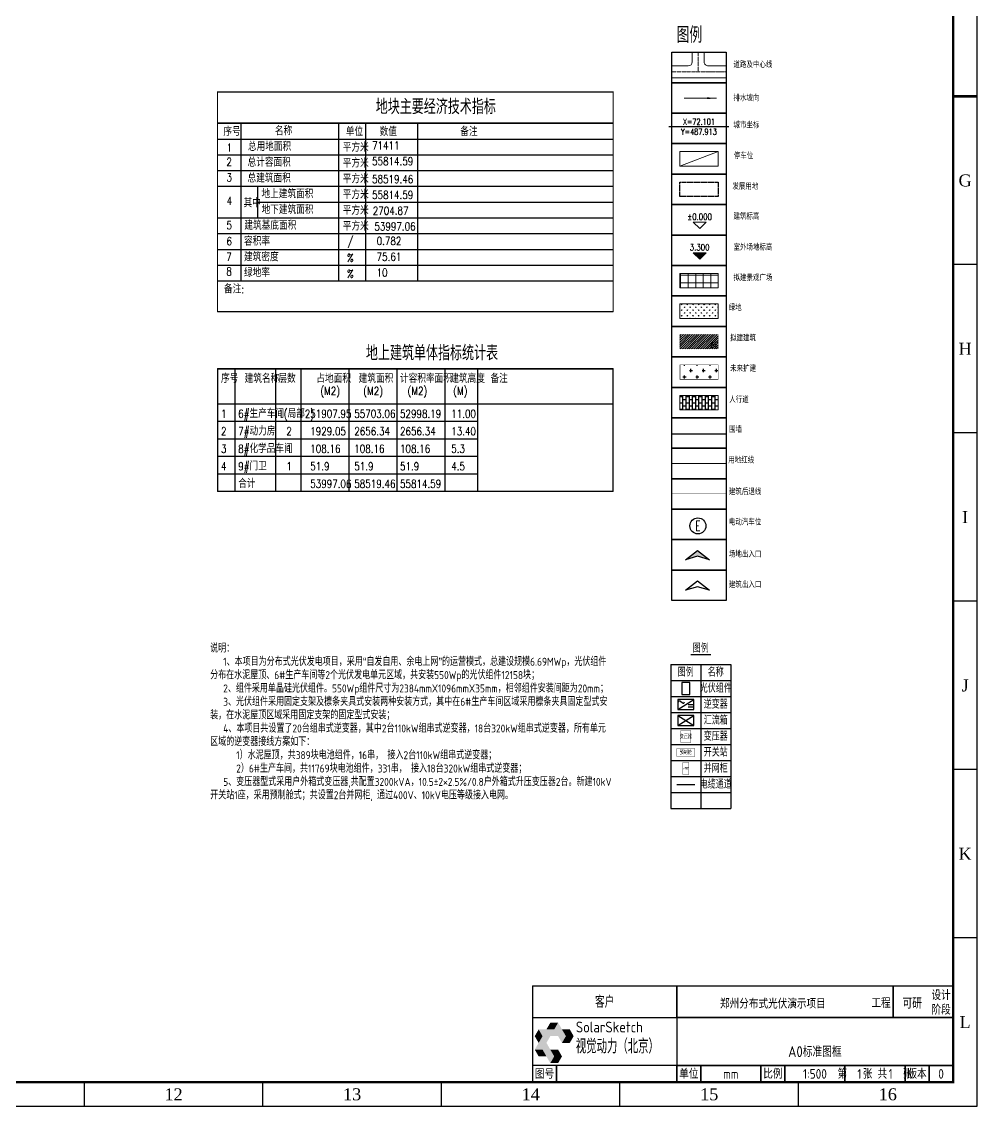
# Model space of a CAD drawing. Header units: metres. Extents: x -330863 to 383137, y -246038 to 314990.
# Drawn here: x 144258 to 383137, y -236952 to 33989 of the extents above; entities that cross this region are included whole.
import ezdxf
from ezdxf.enums import TextEntityAlignment as Align

# ---------------------------------------------------------------- set-up
doc = ezdxf.new("R2010")
doc.units = ezdxf.units.M
for name, pattern in [('DASH', [0.35, 0.25, -0.1]), ('DOTE', [2.4200000000000004, 2, -0.2, 0.02, -0.2]), ('HIDDEN', [0.375, 0.25, -0.125])]:
    doc.linetypes.add(name, pattern=pattern)
for name, color, linetype in [('-文字', 7, 'Continuous'), ('-标识', 7, 'Continuous'), ('A-AXIS', 7, 'Continuous'), ('A-DIM_COOR', 7, 'Continuous'), ('A-landscape', 41, 'Continuous'), ('A-PUB-TEXT', 7, 'Continuous'), ('FENCE', 6, 'Continuous'), ('future', 1, 'Continuous'), ('PUB_TEXT', 7, 'Continuous'), ('TEXT-CHINESE', 7, 'Continuous'), ('TK', 23, 'Continuous'), ('WALKWAY', 8, 'Continuous')]:
    doc.layers.add(name, color=color, linetype=linetype)
for name, color, linetype, lineweight in [('211-road', 173, 'Continuous', 0), ('DOTE', 7, 'DOTE', 0), ('PARK-LINE', 8, 'Continuous', 0), ('PUB_DIM', 7, 'Continuous', 0), ('ROAD', 5, 'Continuous', 0), ('ROAD-202', 167, 'Continuous', 0), ('SiteLine', 1, 'Continuous', 0), ('X消防车道', 6, 'HIDDEN', 18)]:
    doc.layers.add(name, color=color, linetype=linetype, lineweight=lineweight)
doc.styles.add('_DIMFONT', font='simplex.shx', dxfattribs={"bigfont": '@@hztxt.shx'})
doc.styles.add('_HZTXT', font='simplex.shx', dxfattribs={"width": 0.8, "bigfont": 'hztxt.shx'})
doc.styles.add('Albedo', font='gbenor', dxfattribs={"bigfont": 'gbcbig'})
doc.styles.add('Times', font='times.ttf')
doc.linetypes.add('GRENZE2', pattern='A,0.25,-0.1,[132,ltypeshp.shx,S=0.1,R=0,X=-0.1,Y=0],-0.1,1', length=1.45)

# ---------------------------------------------------------------- blocks, each defined once
blk = doc.blocks.new('*U362', base_point=(2, 3))
at = {"color": 0}
blk.add_lwpolyline([(0, 0), (4, 0), (4, 6), (0, 6)], close=True, dxfattribs=at)
blk = doc.blocks.new('*U363', base_point=(4, 2.5))
at = {"color": 0}
for p, q in [((0, 0), (8, 5)), ((5.21103448275862, 2.521875), (7.514022988505747, 2.521875)), ((5.21103448275862, 1.3359375), (7.514022988505747, 1.3359375))]:
    blk.add_line(p, q, dxfattribs=at)
blk.add_lwpolyline([(0, 0), (8, 0), (8, 5), (0, 5)], close=True, dxfattribs=at)
blk.add_lwpolyline([(0.4312643678160921, 3.735416666666666, -0.6815), (1.450574712643678, 4.189583333333333), (2.346666666666666, 3.277083333333333, 0.6815), (3.362758620689655, 3.735416666666666)], format="xyb", dxfattribs=at)
blk = doc.blocks.new('*U364', base_point=(4, 2.5))
at = {"color": 0}
for p, q in [((0, 0), (8, 5)), ((0, 5), (8, 0))]:
    blk.add_line(p, q, dxfattribs=at)
blk.add_lwpolyline([(0, 0), (8, 0), (8, 5), (0, 5)], close=True, dxfattribs=at)
blk = doc.blocks.new('*U361', base_point=(0, 10))
for p, q in [((0, 0), (30, 0)), ((0, 0), (0, -72)), ((10, 5), (20, 5)), ((15, 0), (15, -72)), ((30, 0), (30, -72)), ((0, -8), (30, -8)), ((0, -16), (30, -16)), ((0, -24), (30, -24)), ((0, -32), (30, -32)), ((0, -40), (30, -40)), ((0, -48), (30, -48)), ((0, -56), (30, -56)), ((0, -64), (30, -64)), ((0, -72), (30, -72))]:
    blk.add_line(p, q)
at = {"color": 6}
blk.add_line((3, -60), (12, -60), dxfattribs=at)
at = {"const_width": 0.2}
for points in [[(5, -33), (5, -39), (10, -39), (10, -33)], [(3, -42), (3, -46), (12, -46), (12, -42)], [(6, -49), (6, -55), (9, -55), (9, -49)]]:
    blk.add_lwpolyline(points, close=True, dxfattribs=at)
at = {"color": 5}
blk.add_blockref('*U362', (7.5, -12), dxfattribs=at)
blk.add_blockref('*U363', (7.5, -20))
at = {"color": 1}
blk.add_blockref('*U364', (7.5, -28), dxfattribs=at)
at = {"color": 6, "style": 'Albedo'}
for s, p in [('图例', (15, 8)), ('图例', (7.5, -4)), ('名称', (22.5, -4)), ('光伏组件', (22.5, -12)), ('逆变器', (22.5, -20)), ('汇流箱', (22.5, -28)), ('变压器', (22.5, -36)), ('开关站', (22.5, -44)), ('并网柜', (22.5, -52)), ('电缆通道', (22.5, -60))]:
    blk.add_text(s, height=4, dxfattribs=at).set_placement(p, align=Align.MIDDLE_CENTER)
at = {"style": 'Albedo'}
for s, height, p in [('变压器', 2, (7.5, -36)), ('预制舱', 2, (7.5, -44)), ('并网柜', 1, (7.5, -52))]:
    blk.add_text(s, height=height, dxfattribs=at).set_placement(p, align=Align.MIDDLE_CENTER)
blk = doc.blocks.new('*U365')
at = {"color": 6, "insert": (0, 0), "char_height": 4, "width": 200, "attachment_point": 1, "style": 'Albedo'}
blk.add_mtext('说明：\\P   1、本项目为分布式光伏发电项目，采用“自发自用、余电上网”的运营模式，总建设规模6.69MWp，光伏组件分布在水泥屋顶、6#生产车间等2个光伏发电单元区域，共安装550Wp的光伏组件12158块；\\P   2、组件采用单晶硅光伏组件。550Wp组件尺寸为2384mmX1096mmX35mm，相邻组件安装间距为20mm；\\P   3、光伏组件采用固定支架及檩条夹具式安装两种安装方式，其中在6#生产车间区域采用檩条夹具固定型式安装，在水泥屋顶区域采用固定支架的固定型式安装；\\P   4、本项目共设置了20台组串式逆变器，其中2台110kW组串式逆变器，18台320kW组串式逆变器，所有单元区域的逆变器接线方案如下：\\P      1）水泥屋顶，共389块电池组件，16串， 接入2台110kW组串式逆变器；\\P      2）6#生产车间，共11769块电池组件，331串， 接入18台320kW组串式逆变器；\\P   5、变压器型式采用户外箱式变压器,共配置3200kVA，10.5±2×2.5%/0.8户外箱式升压变压器2台。新建10kV开关站1座，采用预制舱式；共设置2台并网柜, 通过400V、10kV电压等级接入电网。', dxfattribs=at)
blk = doc.blocks.new('_ARROW')
blk.add_solid([(0, 0), (-1, 0.1), (-1, -0.1)])
blk = doc.blocks.new('_DIMZB1')
blk.add_line((0, 0), (3000, 0))
at = {"layer": 'A-PUB-TEXT', "style": '_DIMFONT', "width": 0.8}
for tag, p in [('X=', (1500, 250)), ('Y=', (1500, -250))]:
    blk.add_attdef(tag, text='', height=300, dxfattribs=at).set_placement(p, align=Align.MIDDLE)
blk = doc.blocks.new('A$C77561B65')
at = {"layer": '-标识'}
blk.add_hatch(color=256, dxfattribs=at).paths.add_polyline_path([(9.686336854e-07, 1.687250983610283), (0.8669994441443121, -3.80096026e-08), (2.717647174431474, 0.4166607527877205), (1.174389892548788, 0.6574723629164511)])
at = {"layer": '-标识', "elevation": 4.03767049848e-05}
blk.add_lwpolyline([(2.717647174431474, 0.4166607527877205), (0.8669994441443121, -3.80096026e-08), (9.686336853e-07, 1.687250983610283), (1.174389892548788, 0.6574723629164511), (2.717647174431474, 0.4166607527877205)], dxfattribs=at)
blk = doc.blocks.new('A$C2E812300')
at = {"linetype": 'Continuous'}
h = blk.add_hatch(dxfattribs=at)
h.set_pattern_fill('ANSI31', color=1, scale=0.2499999999999999, angle=348.7827790851282, style=0)
h.set_pattern_definition([(45.00000166882148, (-466.8922874748241, -52.73745711240917), (-0.280633011957248, 0.2806329956095736), [])])
h.paths.add_polyline_path([(2.776543455023784, 51.26616346323864), (12.31403028726345, 51.26616374170406), (12.31403039291035, 47.65674289548768), (2.776543560205027, 47.65674261655655)])
at = {"layer": 'A-landscape'}
h = blk.add_hatch(dxfattribs=at)
h.set_pattern_fill('CROSS', color=256, scale=0.9999999999999998, angle=-9.210781274379906)
h.set_pattern_definition([(3.086315e-10, (-160869.4838059673, -132760.2279731519), (1.587499999991448, 1.587500000008549), [0.7937499999999994, -2.381249999999996]), (90, (-160869.0869309676, -132760.624848153), (-1.587500000008549, 1.587499999991448), [0.7937499999999985, -2.38124999999999])])
h.paths.add_polyline_path([(2.77654367708601, 43.65674261702221), (12.31403050938388, 43.65674289502202), (12.3140306143905, 40.04732204833999), (2.776543783082161, 40.04732177080586)])
at = {"layer": 'PUB_DIM'}
blk.add_hatch(color=256, dxfattribs=at).paths.add_polyline_path([(6.106938746292144, 71.68633057922125), (9.30693874589633, 71.68628858914599), (7.706917751173023, 70.08630958385766)])
h = blk.add_hatch(dxfattribs=at)
h.set_pattern_fill('NET', color=256, scale=0.9999999999999998, angle=45.00000167142546, style=0)
h.set_pattern_definition([(45.00000167142546, (-140442.8953980931, -87206.1963688303), (-0.0883883502267725, 0.0883883450698644), []), (135.0000016714252, (-140442.8953980931, -87206.1963688303), (-0.0883883450698644, -0.0883883502267725), [])])
h.paths.add_polyline_path([(6.107107806717976, 71.68633057735859), (9.307107806205748, 71.68628858681768), (7.707086810958571, 70.08630958152933)])
at = {"layer": 'ROAD-202', "ltscale": 5}
h = blk.add_hatch(dxfattribs=at)
h.set_pattern_fill('ANSI37', color=256, scale=1.199999999999999, angle=35.78921872562009, style=0)
h.set_pattern_definition([(90, (-160869.4838057456, -132767.8373939902), (-1.904999999999999, -1.02615e-11), []), (180.0000000003086, (-160869.4838057456, -132767.8373939902), (1.02615e-11, -1.904999999999999), [])])
h.paths.add_polyline_path([(2.776881132042035, 66.48500515706837), (2.776881237165068, 62.87558431038632), (12.3143680691137, 62.87558458838612), (12.31436796399066, 66.48500543553382)])
at = {"layer": 'ROAD-202', "ltscale": 0.5}
h = blk.add_hatch(dxfattribs=at)
h.set_pattern_fill('GRASS', color=65, scale=0.3499999999999999, angle=-11.21722091226741, style=0)
h.set_pattern_definition([(90.00000167142557, (-466.8922864130581, -89.1280362471007), (-0.6984568528753013, 0.6984568121246977), [0.1852064619999999, -1.211707104999999]), (45.00000167142585, (-466.8922864130581, -89.1280362471007), (-0.6984573289323727, 0.6984572881817412), [0.1852064619999997, -0.8025613049999988]), (135.0000016714256, (-466.8922864130581, -89.1280362471007), (-0.6984572881817412, -0.6984573289323727), [0.1852064619999997, -0.8025613049999991])])
h.paths.add_polyline_path([(2.77671229338739, 58.87558431038632), (12.31419912574347, 58.8755845883861), (12.3141992308083, 55.26616374170409), (2.776712398568633, 55.26616346323862)])
at = {"layer": 'WALKWAY'}
h = blk.add_hatch(dxfattribs=at)
h.set_pattern_fill('AR-B816', color=256, scale=0.1, angle=90.00000167142557, style=0)
h.set_pattern_definition([(90.00000167142545, (-473.0135982965585, 50.71522913547233), (-0.7999999999999994, -2.33375033e-08), []), (180.0000016714253, (-473.0135982965585, 50.71522913547233), (-0.7999999766624957, -0.8000000233375025), [0.799999999999998, -0.799999999999998])])
h.paths.add_polyline_path([(2.776712959690485, 36.04732176149264), (2.776713065279181, 32.43790091527626), (12.31419989676215, 32.43790119281039), (12.31419979169732, 36.04732203949243)])
at = {"layer": '-标识', "elevation": -5.6764931e-09}
blk.add_lwpolyline([(4.138054440929367, -12.6179990020163), (7.143224910757297, -10.30219171467702), (10.13803967636249, -12.63137483021205), (7.139988616999472, -11.75375118965619), (4.138054440929367, -12.6179990020163)], dxfattribs=at)
at = {"const_width": 0.1}
blk.add_lwpolyline([(2.776543455023784, 51.26616346323864), (12.31403028726345, 51.26616374170406), (12.31403039285214, 47.65674289595335), (2.776543560146818, 47.65674261655655)], close=True, dxfattribs=at)
at = {"linetype": 'DASH', "const_width": 0.1}
blk.add_lwpolyline([(2.77654367708601, 43.65674261702221), (12.31403050926747, 43.6567428954877), (12.3140306143905, 40.04732204833999), (2.776543782965745, 40.04732177127152)], close=True, dxfattribs=at)
at = {"layer": '211-road'}
for p, q in [((5.831707599223591, 121.7509511704556), (5.831707670004107, 119.3335003317334)), ((8.831707599281799, 121.750951258), (8.831707670004109, 119.3335004192777)), ((4.831707701378036, 118.333500301931), (0.7768796212039888, 118.3335001841187)), ((14.31436645099893, 118.3335005785338), (9.831707699166143, 118.3335004486143)), ((14.31436653854325, 115.3335005785338), (0.7768797065946274, 115.3335001841187))]:
    blk.add_line(p, q, dxfattribs=at)
for centre, start, end in [((4.831707669829483, 119.333500301931), 270.0000081842208, 1.334021322e-07), ((9.831707670062315, 119.3335004486143), 180.0000001334021, 270.0000081842208)]:
    blk.add_arc(centre, 0.9999999999999998, start, end, dxfattribs=at)
at = {"layer": 'A-AXIS'}
blk.add_circle((7.248050212219822, 3.424546358175575), 2, dxfattribs=at)
at = {"layer": 'DOTE', "ltscale": 0.5}
for p, q in [((7.331707598816136, 121.7509512137621), (7.331707742356227, 116.8335190387443)), ((0.7768839340424166, 116.8335001841187), (14.31436649494571, 116.8335391250439))]:
    blk.add_line(p, q, dxfattribs=at)
at = {"layer": 'FENCE', "linetype": 'GRENZE2', "ltscale": 5}
blk.add_line((0.7767132397275418, 26.43580491375179), (14.31420007173437, 26.43580530816689), dxfattribs=at)
at = {"layer": 'future', "linetype": 'DASH'}
blk.add_lwpolyline([(2.776711404847445, 89.31326770503073), (12.31419823761098, 89.31326798442753), (12.31419834273401, 85.7038471372798), (2.776711510552559, 85.70384685881434)], close=True, dxfattribs=at)
at = {"layer": 'PARK-LINE'}
blk.add_line((2.776711288432125, 93.3132677054964), (12.31419801525772, 96.92268883064388), dxfattribs=at)
blk.add_lwpolyline([(2.776711183250879, 96.9226885526441), (12.31419801525772, 96.92268883064388), (12.31419812119566, 93.31326798489319), (2.776711288432125, 93.3132677054964)], close=True, dxfattribs=at)
at = {"layer": 'PUB_DIM'}
for p, q in [((7.706917528994381, 77.6957304305397), (6.106938524288125, 79.2957514259033)), ((6.106938524288125, 79.2957514259033), (9.306938523834104, 79.29570943536238)), ((7.707086589303797, 77.69573042867704), (6.107107584539332, 79.29575142404066)), ((6.107107584539332, 79.29575142404066), (9.307107584143523, 79.29570943349972)), ((9.306938523834104, 79.29570943536238), (7.706917528994381, 77.6957304305397)), ((9.307107584143523, 79.29570943349972), (7.707086589303797, 77.69573042867704)), ((6.106938746292144, 71.68633057922125), (9.30693874589633, 71.68628858914599)), ((7.706917751173023, 70.08630958385766), (6.106938746292144, 71.68633057922125)), ((6.107107806717976, 71.68633057735859), (9.307107806205748, 71.68628858681768)), ((7.707086810958571, 70.08630958152933), (6.107107806717976, 71.68633057735859)), ((9.30693874589633, 71.68628858914599), (7.706917751173023, 70.08630958385766)), ((9.307107806205748, 71.68628858681768), (7.707086810958571, 70.08630958152933))]:
    blk.add_line(p, q, dxfattribs=at)
at = {"layer": 'PUB_DIM', "flags": 128}
blk.add_lwpolyline([(11.89294062595581, 110.2717443411238), (3.810566848202141, 110.2718503964133)], dxfattribs=at)
at = {"layer": 'PUB_DIM'}
for points in [[(2.776881132042035, 66.48500515706837), (12.31436796393245, 66.48500543553382), (12.3143680691137, 62.87558458838612), (2.776881237106863, 62.87558431038632)], [(2.776712959690485, 36.04732176149264), (12.3141997915809, 36.04732203949243), (12.31419989676215, 32.43790119281039), (2.776713065279181, 32.43790091527626)]]:
    blk.add_lwpolyline(points, close=True, dxfattribs=at)
at = {"layer": 'ROAD'}
blk.add_lwpolyline([(2.77671229338739, 58.87558431038632), (12.31419912574347, 58.8755845883861), (12.3141992308083, 55.26616374170409), (2.776712398568633, 55.26616346323862)], close=True, dxfattribs=at)
at = {"layer": 'SiteLine', "linetype": 'DOTE', "ltscale": 5, "const_width": 0.1749999999999999}
blk.add_lwpolyline([(14.31420028809225, 19.02376998821273), (0.7767134560854175, 19.02376959333196)], dxfattribs=at)
at = {"layer": 'SiteLine', "color": 0, "linetype": 'DASH', "ltscale": 10, "const_width": 0.075}
blk.add_lwpolyline([(14.31420051056193, 11.41434915037826), (0.7767136779730209, 11.41434875503182)], dxfattribs=at)
at = {"layer": 'TK'}
for points in [[(0.7768795194569976, 121.7509510233067), (14.31436635117279, 121.7509514177218), (14.31436657329323, 114.1415305710397), (0.7768797414610163, 114.1415301766246)], [(0.7768797414610163, 114.1415301766246), (14.31436657329323, 114.1415305710397), (14.31436679523904, 106.5321097248234), (0.7768799635232428, 106.5321093299426)], [(0.7768799634068273, 106.5321093304083), (14.31436679523904, 106.5321097248234), (14.31436701724306, 98.92268887814134), (0.7768801855854691, 98.92268848372623)], [(0.7768801855272613, 98.92268848372623), (14.31436701724306, 98.92268887814134), (14.31436723965453, 91.31326803192495), (0.7768804069492035, 91.31326763611288)], [(0.7768804074730724, 91.3132676370442), (14.31436723965453, 91.31326803192495), (14.31436746119288, 83.70384718431158), (0.7768806295935065, 83.70384679036216)], [(0.7768806295935065, 83.70384679036216), (14.31436746119288, 83.70384718431158), (14.31436768372077, 76.09442633856088), (0.7768808511900716, 76.09442594321443)], [(0.7768808511900716, 76.09442594321443), (14.31436768372077, 76.09442633856088), (14.31436790531734, 68.48500549141318), (0.7768810733687133, 68.4850050965324)], [(0.7768810733687133, 68.4850050965324), (14.31436790543375, 68.4850054909475), (14.31436812749598, 60.87558464473111), (0.7768812947906554, 60.87558424891904)], [(0.7768812947906554, 60.87558424891904), (14.31436812749598, 60.87558464473111), (14.31436834961641, 53.2661637980491), (0.7768815175513737, 53.26616340316832)], [(0.7767124568927102, 53.26616340316832), (14.31419928959804, 53.26616379851476), (14.31419951101998, 45.65674295136703), (0.7767126786638983, 45.65674255555495)], [(0.7767126790713519, 45.65674255648628), (14.31419951125281, 45.65674295136703), (14.31419973319862, 38.04732210468501), (0.776712901191786, 38.04732170980424)], [(0.7768819613847882, 38.04732170095667), (14.31436879344983, 38.04732209537178), (14.31436901545385, 30.43790124915541), (0.7768821833888069, 30.43790085427463)], [(0.7767131230211817, 30.43790085380897), (14.31419995561009, 30.43790124962106), (14.31420017714845, 22.8284804020077), (0.7767133451416158, 22.82848000712693)], [(0.7767133446759547, 22.82848001597449), (14.31420017720666, 22.82848041132092), (14.31420039880322, 15.21905956417322), (0.7767135667963885, 15.21905916929245)], [(0.7767135672038421, 15.21905917907133), (14.31420039903605, 15.21905957348645), (14.31420062109828, 7.609638726804405), (0.7767137892660685, 7.609638332389295)], [(0.7767137892660685, 7.609638350084424), (14.31420062115648, 7.609638744965195), (14.31420084327692, 0.0002178982831538), (0.7767140112118796, 0.0002175034023821)], [(0.7767140113865026, 0.0002175034023821), (14.31420084327692, 0.0002178982831538), (14.31420106539735, -7.609202948398888), (0.7767142333323136, -7.609203343279659)], [(0.7767142335069366, -7.609203343279659), (14.31420106539735, -7.609202948398888), (14.31420128751779, -15.21862379508093), (0.7767144554527478, -15.21862418996169)]]:
    blk.add_lwpolyline(points, close=True, dxfattribs=at)
at = {"layer": '-标识', "xscale": 1.999999999999999, "yscale": 1.999999999999999, "zscale": 1.999999999999999, "rotation": 204.9299269898313}
blk.add_blockref('A$C77561B65', (8.715656482162263, -1.961873885310903, -8.0755660696e-05), dxfattribs=at)
at = {"layer": 'A-DIM_COOR', "ltscale": 0.5}
ref = blk.add_blockref('_DIMZB1', (14.99974515795475, 103.1588434251025), dxfattribs=dict(at, xscale=0.0050000000000728, yscale=0.0050000000000728, zscale=0.0050000000000728, rotation=180.0014592551458))
ref.add_attrib('X=', 'Y=487.913', dxfattribs={"layer": '0', "height": 1.5, "rotation": 0.0014666230418935, "style": '_DIMFONT', "width": 0.8}).set_placement((7.499776996788567, 101.9086524075828), align=Align.MIDDLE)
ref.add_attrib('Y=', 'X=72.101', dxfattribs={"layer": '0', "height": 1.5, "rotation": 0.0014666230418935, "style": '_DIMFONT', "width": 0.8}).set_placement((7.499713324010372, 104.4086524061858), align=Align.MIDDLE)
at = {"layer": 'PUB_DIM', "xscale": -2.400000000028719, "yscale": 2.399999999999725, "zscale": 2.399999999999999, "rotation": 179.9992481733605}
blk.add_blockref('_ARROW', (11.89294062595581, 110.2717443411238), dxfattribs=at)
at = {"layer": 'PUB_DIM', "style": '_HZTXT', "width": 0.8}
for s, p in [('%%p0.000', (7.681934273452496, 80.65333539573479)), ('3.300', (7.681934495398308, 73.0439145490527))]:
    blk.add_text(s, height=1.6, rotation=359.9992485191088, dxfattribs=at).set_placement(p, align=Align.MIDDLE)
at = {"layer": 'PUB_TEXT', "color": 7, "style": '_HZTXT', "width": 0.8}
blk.add_text('图例', height=3.999999999999998, rotation=0.0001574145160272, dxfattribs=at).set_placement((1.92320453171851, 124.0919936900027))
at = {"layer": 'PUB_TEXT', "style": '_HZTXT', "width": 0.8}
blk.add_text('6F', height=1.35, rotation=359.9999389285039, dxfattribs=at).set_placement((10.34162004949758, 47.96065890369937))
at = {"layer": 'PUB_TEXT', "style": '_HZTXT', "width": 0.8480769230610165}
blk.add_text('E', height=2.47911412794624, dxfattribs=at).set_placement((6.597282753849867, 2.184989294502884), (7.898817670997232, 2.184989294502884), align=Align.FIT)
at = {"layer": 'TEXT-CHINESE', "style": '_HZTXT', "width": 0.8}
for s, p in [('道路及中心线', (16.13076366769383, 117.8857627091929)), ('排水坡向', (16.13076391012873, 109.5492003597319)), ('城市坐标', (16.13076410727808, 102.7856147950515)), ('停车位', (16.21704623952973, 95.09559511253613)), ('发展用地', (15.8697359766229, 87.45622933469713)), ('建筑标高', (16.1307647729991, 79.97864623880014)), ('室外场地标高', (16.13076499814633, 72.25824390584603)), ('拟建景观广场', (16.13076522044139, 64.64882305962965)), ('绿地', (14.93337784241885, 57.19163352390751)), ('拟建建筑', (15.27688359696185, 49.58051523333415)), ('未来扩建', (15.27688381884945, 41.97109438665211)), ('人行道', (15.07643775304314, 34.21113963518292)), ('围墙', (15.01973208994605, 26.76740314159542)), ('用地红线', (14.82404282194329, 19.08847157796845)), ('建筑后退线', (14.98629254970001, 11.20857674768194)), ('电动汽车位', (14.98629277193686, 3.599155928008258)), ('场地出入口', (14.98629277193686, -4.412970033204544)), ('建筑出入口', (14.98629299405729, -12.02239087988658))]:
    blk.add_text(s, height=1.5, rotation=1.067217058e-07, dxfattribs=at).set_placement(p)
blk = doc.blocks.new('*U368')
at = {"color": 5}
blk.add_lwpolyline([(0, 0), (1189, 0), (1189, 841), (0, 841)], close=True, dxfattribs=at)
blk = doc.blocks.new('*U370')
at = {"color": 5, "const_width": 0.5}
blk.add_lwpolyline([(0, 0), (175, 0), (175, 40), (0, 40)], close=True, dxfattribs=at)
blk = doc.blocks.new('*U371')
at = {"color": 5}
blk.add_lwpolyline([(0, 0), (10, 0), (10, 7), (0, 7)], close=True, dxfattribs=at)
at = {"color": 4, "style": 'Albedo'}
blk.add_text('图号', height=4, dxfattribs=at).set_placement((5, 3.5), align=Align.MIDDLE_CENTER)
blk = doc.blocks.new('*U372')
at = {"color": 5}
blk.add_lwpolyline([(0, 0), (50, 0), (50, 7), (0, 7)], close=True, dxfattribs=at)
blk = doc.blocks.new('*U373')
at = {"color": 5}
blk.add_lwpolyline([(0, 0), (10, 0), (10, 7), (0, 7)], close=True, dxfattribs=at)
at = {"color": 4, "style": 'Albedo'}
blk.add_text('单位', height=4, dxfattribs=at).set_placement((5, 3.5), align=Align.MIDDLE_CENTER)
blk = doc.blocks.new('*U374')
at = {"color": 5}
blk.add_lwpolyline([(0, 0), (25, 0), (25, 7), (0, 7)], close=True, dxfattribs=at)
at = {"color": 7, "style": 'Albedo'}
blk.add_text('mm', height=4, dxfattribs=at).set_placement((12.5, 3.5), align=Align.MIDDLE_CENTER)
blk = doc.blocks.new('*U375')
at = {"color": 5}
blk.add_lwpolyline([(0, 0), (10, 0), (10, 7), (0, 7)], close=True, dxfattribs=at)
at = {"color": 4, "style": 'Albedo'}
blk.add_text('比例', height=4, dxfattribs=at).set_placement((5, 3.5), align=Align.MIDDLE_CENTER)
blk = doc.blocks.new('*U376')
at = {"color": 5}
blk.add_lwpolyline([(0, 0), (25, 0), (25, 7), (0, 7)], close=True, dxfattribs=at)
at = {"color": 7, "style": 'Albedo'}
blk.add_text('1:500', height=4, dxfattribs=at).set_placement((12.5, 3.5), align=Align.MIDDLE_CENTER)
blk = doc.blocks.new('*U377')
at = {"color": 5}
blk.add_lwpolyline([(0, 0), (25, 0), (25, 7), (0, 7)], close=True, dxfattribs=at)
at = {"color": 4, "style": 'Albedo'}
blk.add_text('第   张 共   张', height=4, dxfattribs=at).set_placement((12.5, 3.5), align=Align.MIDDLE_CENTER)
blk = doc.blocks.new('*U378')
at = {"color": 5}
blk.add_lwpolyline([(0, 0), (10, 0), (10, 7), (0, 7)], close=True, dxfattribs=at)
at = {"color": 4, "style": 'Albedo'}
blk.add_text('版本', height=4, dxfattribs=at).set_placement((5, 3.5), align=Align.MIDDLE_CENTER)
blk = doc.blocks.new('*U379')
at = {"color": 5}
blk.add_lwpolyline([(0, 0), (10, 0), (10, 7), (0, 7)], close=True, dxfattribs=at)
at = {"color": 7, "style": 'Albedo'}
blk.add_text('0', height=4, dxfattribs=at).set_placement((5, 3.5), align=Align.MIDDLE_CENTER)
blk = doc.blocks.new('VISUALDYNAMICS', base_point=(9, 46.7654))
h = blk.add_hatch(color=1)
h.set_gradient(color1=(58, 105, 227), color2=(102, 187, 254), rotation=89.99999999999996)
h.paths.add_polyline_path([(-17.99999999999999, 62.35382907247958), (-26.99999999999999, 77.94228634059948), (-36, 62.35382907247958), (-26.99999999999999, 46.76537180435968)])
h = blk.add_hatch(color=1)
h.set_gradient(color1=(58, 153, 251), color2=(118, 192, 248), rotation=29.999999999999996)
h.paths.add_polyline_path([(-17.99999999999999, 62.35382907247958), (18.00000000000001, 62.35382907247958), (9.000000000000012, 77.94228634059948), (-26.99999999999999, 77.94228634059948)])
h = blk.add_hatch(color=1)
h.set_gradient(color1=(143, 208, 252), color2=(185, 237, 252), rotation=89.99999999999996)
h.paths.add_polyline_path([(9.000000000000012, 77.94228634059948), (18.00000000000001, 93.53074360871936), (1.42e-14, 93.53074360871936), (-8.999999999999982, 77.94228634059948)])
h = blk.add_hatch(color=1)
h.set_gradient(color1=(81, 166, 254), color2=(202, 250, 251), rotation=100.99999999999996)
h.paths.add_polyline_path([(9.000000000000012, 77.94228634059948), (27.00000000000002, 46.76537180435968), (36.00000000000002, 62.35382907247958), (18.00000000000003, 93.53074360871936)])
h = blk.add_hatch(color=1)
h.set_gradient(color1=(169, 231, 251), color2=(197, 250, 251), rotation=29.999999999999996)
h.paths.add_polyline_path([(36.00000000000002, 62.35382907247958), (54.00000000000002, 62.35382907247958), (45.00000000000002, 77.94228634059948), (27.00000000000003, 77.94228634059948)])
h = blk.add_hatch(color=1)
h.set_gradient(color1=(90, 65, 253), color2=(97, 178, 253), rotation=89.99999999999996)
h.paths.add_polyline_path([(-36, 31.17691453623979), (-17.99999999999999, 62.35382907247958), (1.07e-14, 62.35382907247958), (-17.99999999999999, 31.17691453623979)])
h = blk.add_hatch(color=1)
h.set_gradient(color1=(137, 213, 253), color2=(146, 214, 253), rotation=89.99999999999996)
h.paths.add_polyline_path([(27.00000000000002, 46.76537180435968), (45, 46.76537180435968), (54.00000000000002, 62.35382907247958), (36.00000000000001, 62.35382907247958)])
h = blk.add_hatch(color=1)
h.set_gradient(color1=(75, 1, 226), color2=(83, 41, 230), rotation=29.999999999999996)
h.paths.add_polyline_path([(-17.99999999999999, 31.17691453623979), (-36, 31.17691453623979), (-26.99999999999999, 15.58845726811989), (-8.999999999999991, 15.58845726811989)])
h = blk.add_hatch(color=1)
h.set_gradient(color1=(63, 122, 225), color2=(128, 105, 253), rotation=281)
h.paths.add_polyline_path([(0, 0), (-17.99999999999999, 31.17691453623979), (-8.999999999999991, 46.76537180435968), (9.000000000000012, 15.5884572681199)])
h = blk.add_hatch(color=1)
h.set_gradient(color1=(95, 110, 239), color2=(125, 169, 254), rotation=29.999999999999996)
h.paths.add_polyline_path([(27, 15.58845726811989), (18, 31.17691453623979), (3.6e-15, 31.17691453623979), (9.000000000000005, 15.58845726811989)])
h = blk.add_hatch(color=1)
h.set_gradient(color1=(78, 30, 231), color2=(97, 78, 239), rotation=330)
h.paths.add_polyline_path([(0, 0), (18, 0), (27, 15.58845726811989), (9, 15.58845726811989)])
blk = doc.blocks.new('*U380')
at = {"color": 5}
blk.add_lwpolyline([(0, 0), (115, 0), (115, 20), (0, 20)], close=True, dxfattribs=at)
blk = doc.blocks.new('*U381')
at = {"color": 5}
blk.add_lwpolyline([(0, 0), (60, 0), (60, 13), (0, 13)], close=True, dxfattribs=at)
at = {"color": 7, "style": 'Albedo'}
blk.add_text('客户', height=5, dxfattribs=at).set_placement((30, 6.5), align=Align.MIDDLE_CENTER)
blk = doc.blocks.new('*U382')
at = {"color": 5}
blk.add_lwpolyline([(0, 0), (90, 0), (90, 13), (0, 13)], close=True, dxfattribs=at)
blk = doc.blocks.new('*U383')
at = {"color": 5}
blk.add_lwpolyline([(0, 0), (25, 0), (25, 13), (0, 13)], close=True, dxfattribs=at)
blk = doc.blocks.new('*U369')
for name, p in [('*U370', (0, 0)), ('*U381', (0, 27)), ('*U382', (60, 27)), ('*U383', (150, 27)), ('*U380', (60, 7)), ('*U371', (0, 0)), ('*U372', (10, 0)), ('*U373', (60, 0)), ('*U374', (70, 0)), ('*U375', (95, 0)), ('*U376', (105, 0)), ('*U377', (130, 0)), ('*U378', (155, 0)), ('*U379', (165, 0))]:
    blk.add_blockref(name, p)
at = {"xscale": 0.18, "yscale": 0.18, "zscale": 0.18}
blk.add_blockref('VISUALDYNAMICS', (9, 16.4), dxfattribs=at)
at = {"color": 4, "style": 'Albedo'}
for s, p in [('设计', (170, 36.5)), ('阶段', (170, 30.5))]:
    blk.add_text(s, height=4, dxfattribs=at).set_placement(p, align=Align.MIDDLE)
at = {"style": 'Albedo'}
for s, height, p in [('郑州分布式光伏演示项目', 4, (100, 33)), ('可研', 4.5, (158, 33)), ('A0标准图框', 4.5, (117.5, 13)), ('1', 4, (136, 3.5)), ('1', 4, (149, 3.5))]:
    blk.add_text(s, height=height, dxfattribs=at).set_placement(p, align=Align.MIDDLE)
at = {"color": 4, "style": 'Albedo'}
blk.add_text('工程', height=4, dxfattribs=at).set_placement((149, 33), align=Align.MIDDLE_RIGHT)
at = {"color": 140, "style": 'Albedo'}
blk.add_text('SolarSketch', height=4.5, dxfattribs=at).set_placement((18, 23), align=Align.MIDDLE_LEFT)
at = {"style": 'Albedo'}
blk.add_text('视觉动力（北京）', height=6, dxfattribs=at).set_placement((18, 15), align=Align.MIDDLE_LEFT)

msp = doc.modelspace()

# ---------------------------------------------------------------- hatches: boundary and pattern name
at = {"layer": 'X消防车道'}
h = msp.add_hatch(dxfattribs=at)
h.set_pattern_fill('DOTS', color=8, scale=1000, angle=-31.48783798076735)
h.set_pattern_definition([(328.5121620192327, (-1970228605.701966, -2547630934.377606), (1506.050284478311, 939.1527315207007), [0, -1587.499999999999])])
edge = h.paths.add_edge_path()
edge.add_arc((253000.4461562517, -114828.7498958595), 12999.99999588217, 57.79610970158288, 89.99990648872723)
edge.add_arc((253000.3428560472, -114828.7499107607), 13000.00001134156, 57.79584070424261, 89.9994512072912, ccw=False)
edge.add_arc((253000.3166718548, -92828.74990051611), 13000.00000066193, 302.2042957118912, 302.2045647313433)
edge = h.paths.add_edge_path()
edge.add_line((111441.9339113543, 155171.2501390651), (111441.9339114125, 159171.2501404621))
edge.add_line((111441.9339114125, 159171.2501390651), (107999.5702834008, 159171.2501390651))
edge.add_arc((107999.6811880288, 146171.2501423247), 12999.99999769047, 90.00048879781926, 147.7957724973535)
edge.add_arc((85999.68119303463, 146171.2501423247), 12999.99999670303, 0.0005964654350805176, 32.20422750791329, ccw=False)
edge.add_line((98999.68118913472, 146171.3854760677), (98999.68118913472, 146171.2394125573))
edge.add_arc((107999.6811892511, 146171.2501390651), 9000.000000118012, 90.0000000009806, 180.0000682944113, ccw=False)
edge.add_line((107999.6811891347, 155171.2501390651), (111441.9339113543, 155171.2501390651))

# ---------------------------------------------------------------- linework, layer by layer
at = {"layer": '-文字', "extrusion": (5.201757142e-07, 1.0469515219e-06, 0.9999999999993168)}
for p, q in [((193148.0703997722, 16491.95488751365, 10099.75324150525), (291954.6360267622, 16491.95488576742, 10099.88025285881)), ((291954.6360267622, 8616.954886174879, 10099.88849760204), (193148.0703997722, 8616.954887979316, 10099.76148624847)), ((193148.0703997722, 8616.954888444978, 10099.66725140942), (291954.6360267622, 8616.954885767425, 10099.794262763)), ((198937.827278517, 8616.954888270355, 10099.61708492362), (198937.8272780513, -30758.04511295201, 10099.65052871974)), ((223384.0760496741, 8616.954886582333, 10099.60436857871), (223384.0760478114, -30758.04511382512, 10099.63781087014)), ((230109.9856864957, 8616.95488687337, 10099.60086992386), (230109.9856855643, -30758.04511353409, 10099.63431221529)), ((243104.7878280578, 8616.95488687337, 10099.59411034338), (243104.7878247982, -30758.04511411616, 10099.62755263481)), ((193148.0703997722, 4679.454887571861, 10099.62421898616), (291954.6360267622, 4679.454885767423, 10099.75123033973)), ((193148.0703997721, 741.954888444976, 10099.62834135778), (291954.6360267622, 741.9548864659154, 10099.75535271134)), ((193148.0703997721, -3195.545111438609, 10099.63246372939), (291954.6360267622, -3195.545113708707, 10099.75947508296)), ((193148.0703997721, -7133.045111438609, 10099.62868306778), (291954.6360267622, -7133.045114116161, 10099.76359745458)), ((203181.7974179348, -7133.045112137101, 10099.63136679989), (203181.7974179348, -15008.04511260276, 10099.63961154313)), ((203181.7974197974, -11070.54511283559, 10099.63548917151), (291954.6360267622, -11070.54511382512, 10099.7677198262)), ((193148.0703997721, -15008.04511202068, 10099.62458389102), (291954.6360267622, -15008.04511423257, 10099.77184219782)), ((193148.0703997721, -18945.54511260276, 10099.64895321587), (291954.6360248995, -18945.54511423257, 10099.77596456943)), ((193148.0703979095, -22883.04511225351, 10099.65307558748), (291954.6360267622, -22883.04511423258, 10099.78008694105)), ((193148.0703997721, -26820.54511225352, 10099.6571979591), (291954.6360267622, -26820.54511475645, 10099.78420931267)), ((193148.0703997721, -30758.04511271918, 10099.66132033072), (291954.6360248995, -30758.04511452362, 10099.78833168429)), ((193148.0703979095, -38412.75817511406, 10099.77594639499), (291954.6360248995, -38412.75817720953, 10099.90295774856))]:
    msp.add_line(p, q, dxfattribs=at)
at = {"layer": '-文字', "extrusion": (-1.2857995518e-06, 4.5609541668e-06, 0.9999999999887721)}
for p, q in [((291954.6360267622, -52702.45702332398, 10099.71178740609), (193148.0703979095, -52702.45701569866, 10100.0329195759)), ((193148.0703979095, -52702.45701569866, 10100.0329195759), (193148.0703955812, -83327.45701564045, 10100.17259879726)), ((193148.0703979095, -52702.45701569866, 10100.0329195759), (291954.6360267622, -52702.45702332398, 10099.71178740609)), ((197451.6617750113, -52702.45701610611, 10100.03845313177), (197451.6617736144, -83327.45701622251, 10100.17813235313)), ((207598.0734230315, -52702.45701424347, 10100.46124447544), (207598.0734197719, -83327.4570137196, 10100.60092369678)), ((213929.1377599647, -52702.45701709564, 10100.05963986301), (213929.1377585677, -83327.45701692102, 10100.19931908437)), ((225920.0187317391, -52702.45701761951, 10100.07505773239), (225920.0187298765, -83327.45701697923, 10100.21473695375)), ((237910.8997030479, -52702.457018318, 10100.09047560178), (237910.8996997883, -83327.4570181434, 10100.23015482313)), ((249901.7806734254, -52702.45701901649, 10100.10589347116), (249901.7806715628, -83327.45701860904, 10100.24557269251)), ((258093.9800484402, -52702.45701942406, 10100.11642699744), (258093.9800456462, -83327.45701930765, 10100.2561062188)), ((291954.6360248995, -83327.45702314936, 10099.85146662745), (291954.6360267622, -52702.45702332398, 10099.71178740609)), ((193148.0703965125, -61452.45701593148, 10100.07282792486), (291954.6360267622, -61452.45702361502, 10099.75169575505)), ((193148.0703965125, -65827.45701593148, 10100.09278209934), (258093.9800484402, -65827.4570204136, 10099.85473979599)), ((193148.0703965125, -70202.45701569866, 10100.11273627382), (258093.9800479745, -70202.45702087924, 10099.87469397048)), ((193148.0703965125, -74577.45701593148, 10100.1326904483), (258093.9800479745, -74577.45702070463, 10099.89464814496)), ((193148.0703965125, -78952.45701569866, 10100.15264462278), (258093.9800479745, -78952.45702064643, 10099.91460231943)), ((193148.0703955812, -83327.45701564045, 10100.17259879726), (291954.6360248995, -83327.45702314936, 10099.85146662745))]:
    msp.add_line(p, q, dxfattribs=at)
at = {"layer": '-文字', "extrusion": (5.201757142e-07, 1.0473849321e-06, 0.9999999999993162), "const_width": 225, "elevation": 10099.75206330989}
msp.add_lwpolyline([(193148.0651387108, 16491.94431536455), (291954.6252117722, 16491.94431291971), (291954.6307670817, -38412.76874572164), (193148.0651410092, -38412.76874147259)], close=True, dxfattribs=at)
at = {"layer": '-文字', "extrusion": (-1.2857995518e-06, 4.5609541668e-06, 0.9999999999887721), "const_width": 225, "elevation": 10099.09601873517}
msp.add_lwpolyline([(291954.6490090009, -52702.50308410565), (193148.0833782036, -52702.50307816811), (193148.0833783832, -83327.50307773019), (291954.6490035926, -83327.50308296888)], close=True, dxfattribs=at)
at = {"color": 5}
for p, q in [((382837.2401162875, 15348.39837723656), (376837.2401162875, 15348.39837723656)), ((382837.2401162875, -26701.60162276347), (376837.2401162875, -26701.60162276347)), ((382837.2401162875, -68751.60162276344), (376837.2401162875, -68751.60162276344)), ((382837.2401162875, -110801.6016227634), (376837.2401162875, -110801.6016227634)), ((382837.2401162875, -152851.6016227634), (376837.2401162875, -152851.6016227634)), ((382837.2401162875, -194901.6016227634), (376837.2401162875, -194901.6016227634)), ((159899.7401162875, -236951.6016227635), (159899.7401162875, -230951.6016227634)), ((204487.2401162875, -236951.6016227635), (204487.2401162875, -230951.6016227634)), ((249074.7401162875, -236951.6016227635), (249074.7401162875, -230951.6016227634)), ((293662.2401162875, -236951.6016227635), (293662.2401162875, -230951.6016227634)), ((338249.7401162875, -236951.6016227635), (338249.7401162875, -230951.6016227634))]:
    msp.add_line(p, q, dxfattribs=at)
at = {"color": 5, "const_width": 600}
msp.add_lwpolyline([(-315562.7598837125, -230951.6016227634), (376837.2401162875, -230951.6016227634), (376837.2401162875, 261648.3983772366), (-315562.7598837125, 261648.3983772366)], close=True, dxfattribs=at)
msp.add_lwpolyline([(382837.2401162875, 15348.39837723656), (376837.2401162875, 15348.39837723656)], dxfattribs=at)

# ---------------------------------------------------------------- block references
for name, p, xscale, yscale, zscale in [('*U368', (-330562.7598837125, -236951.6016227635), 600, 600, 600), ('*U365', (191324.6634055327, -121567.3301490247), 500, 500, 500), ('*U361', (306324.6634055327, -121567.3301490247), 500, 500, 500), ('*U369', (271837.2401162875, -230951.6016227634), 600, 600, 600)]:
    msp.add_blockref(name, p, dxfattribs=dict(xscale=xscale, yscale=yscale, zscale=zscale))
at = {"layer": 'PUB_DIM', "xscale": 1000, "yscale": 1000, "zscale": 1000, "rotation": 359.9999999991574}
msp.add_blockref('A$C2E812300', (305868.0225420271, -95398.92352304654, 10100), dxfattribs=at)

# ---------------------------------------------------------------- texts
at = {"layer": '-文字', "extrusion": (5.201757142e-07, 1.0469515219e-06, 0.9999999999993168), "style": '_HZTXT', "width": 0.8}
for s, height, p in [('地块主要经济技术指标', 3750, (232672.4372327738, 10883.89864396687, 10100.23361777833)), ('序号', 2000, (194631.4059635977, 5466.944325234245, 10099.87097887511)), ('名称', 2000, (207499.3973197787, 5663.819325548674, 10099.87097887511)), ('单位', 2000, (225191.9078235914, 5466.944325350646, 10099.87097887511)), ('数值', 2000, (233645.9891447276, 5466.944325059621, 10099.87097887511)), ('备注', 2000, (253794.3424117256, 5466.94432471061, 10099.87097887511)), ('1', 2000, (195429.0985497981, 1529.444326396254, 10099.87097887511)), ('总用地面积', 2000, (200750.24110967, 1726.319325488191, 10099.87097887511)), ('平方米', 2000, (224435.0567255544, 1529.444325348531, 10099.87097887511)), ('71411', 2000, (231755.6117466109, 2058.887990756421, 10099.87097693909)), ('总计容面积', 2000, (200655.6822648592, -2211.18067410639, 10099.87097887511)), ('55814.59', 2000, (231755.6117466088, -1878.612009536798, 10099.87097693909)), ('2', 2000, (195368.6825367969, -2041.193843017124, 10099.86449118898)), ('平方米', 2000, (224435.0567255522, -2408.055674944689, 10099.87097887511)), ('3', 2000, (195416.2626532421, -5910.222546639943, 10099.8279399571)), ('总建筑面积', 2000, (200655.6822648571, -6148.68067352637, 10099.87097887511)), ('平方米', 2000, (224435.0567255501, -6345.555674131946, 10099.87097887511)), ('58519.46', 2000, (231755.6117466061, -6345.55567430657, 10099.87097887511)), ('地上建筑面积', 2000, (204131.2035452867, -10086.18067410917, 10099.8692923754)), ('平方米', 2000, (224435.0567255477, -10283.0556741341, 10099.87097887511)), ('4', 2000, (195416.2626532355, -11784.34641698696, 10099.8347452585)), ('其中', 2000, (199669.8594987499, -12353.16754161416, 10099.90088953247)), ('55814.59', 2000, (231755.611746604, -10283.05567413422, 10099.87097887511)), ('地下建筑面积', 2000, (204164.9014721887, -14023.68067411253, 10099.87097887511)), ('平方米', 2000, (224435.0567255455, -14220.55567745387, 10099.87097887511)), ('2704.87', 2000, (231939.8493133786, -14220.55567815237, 10099.87097887511)), ('5', 2000, (195416.2626518313, -17867.83424019616, 10099.84228626539)), ('建筑基底面积', 2000, (199860.942258523, -17961.18067254343, 10099.87097887511)), ('平方米', 2000, (224435.0567246123, -18158.05567675777, 10099.8709788751)), ('53997.06', 2000, (232338.828180479, -18158.05567611748, 10099.87097887511)), ('6', 2000, (195416.2626518291, -21857.67474159431, 10099.84247019005)), ('容积率', 2000, (199788.3131797636, -21898.68067574701, 10099.87097887511)), ('/', 2000, (225603.336420401, -21838.00211039602, 10099.87098047004)), ('0.782', 2000, (232890.4986921954, -21793.25318944905, 10099.87098037981)), ('7', 2000, (195329.2413298386, -25722.56594040717, 10099.84044699825)), ('建筑密度', 2000, (199779.7541404335, -25836.18067551646, 10099.87097887511)), ('%', 2000, (225500.6694654231, -26033.05567553972, 10099.87097887512)), ('75.61', 2000, (232890.4986921935, -25740.13390913364, 10099.87098216126)), ('8', 2000, (195346.1163295752, -29405.4772993007, 10099.84155055306)), ('绿地率', 2000, (199775.7466896605, -29773.68067499463, 10099.87097887511)), ('%', 2000, (225500.6694654207, -29970.55567542525, 10099.87097887511)), ('10', 2000, (232890.4986921916, -29677.63390913604, 10099.87098216127)), ('备注:', 2000, (194781.4692547866, -33847.07635507274, 10099.8361991632))]:
    msp.add_text(s, height=height, rotation=1.33402132e-08, dxfattribs=at).set_placement(p)
at = {"layer": '-文字', "extrusion": (-1.2857995518e-06, 4.5609541668e-06, 0.9999999999887721), "style": '_HZTXT', "width": 0.8}
for s, height, p in [('地上建筑单体指标统计表', 3750, (230213.8414320118, -50632.3548335372, 10099.54419634282)), ('序号', 2000, (194031.0602339527, -56202.50307792067, 10099.54419634283)), ('建筑名称', 2000, (199920.4727539452, -56202.50307943419, 10099.54419634282)), ('层数', 2000, (208358.0567271179, -56202.50308065656, 10099.54419634282)), ('占地面积', 2000, (217845.2584457393, -56202.50307966702, 10099.54419634282)), ('建筑面积', 2000, (228396.4817377635, -56202.50308013257, 10099.54419634281)), ('计容积率面积', 2000, (238723.6338125525, -56202.50308158799, 10099.54419634283)), ('建筑高度', 2000, (251294.0549122257, -56202.50308170429, 10099.54419634282)), ('备注', 2000, (261331.2002628277, -56202.50308164596, 10099.5441963428)), ('(M2)', 2000, (218827.1469243801, -59262.31929249941, 10099.54419634283)), ('(M2)', 2000, (229557.5024735267, -59262.31929325623, 10099.54419634282)), ('(M2)', 2000, (240607.3870037857, -59262.31929412911, 10099.54419634282)), ('(M)', 2000, (252017.9005752589, -59262.31929407102, 10099.54419634282)), ('1', 2000, (194023.0833783871, -64952.50307830249, 10099.54419634282)), ('6#生产车间', 2000, (198326.6747568898, -64952.50307806978, 10099.54419634282)), ('1(局部2)', 2000, (208317.0110330843, -64952.50307731915, 10099.95394143495)), ('51907.95', 2000, (216315.2474475403, -64952.50307888457, 10099.54419634283)), ('55703.06', 2000, (227309.3787956452, -64952.50308063091, 10099.54419634281)), ('52998.19', 2000, (238723.6338121382, -64952.50308080554, 10099.54419634281)), ('11.00', 2000, (251527.4440584374, -64952.50308092195, 10099.54419634282)), ('2', 2000, (194023.0833774813, -69327.50307811519, 10099.54419634281)), ('7#动力房', 2000, (198326.6747555187, -69327.50307817351, 10099.54419634282)), ('2', 2000, (210337.8376219619, -69327.50307783032, 10099.95394143494)), ('1929.05', 2000, (216315.2474466346, -69327.50307799874, 10099.54419634281)), ('2656.34', 2000, (227309.3787956709, -69327.5030796869, 10099.54419634282)), ('2656.34', 2000, (238723.6338121637, -69327.50308073463, 10099.54419634283)), ('13.40', 2000, (251527.444058463, -69327.50308090927, 10099.54419634283)), ('3', 2000, (194023.0833784385, -73702.5030781609, 10099.5441963428)), ('8#化学品车间', 2000, (198326.6747555443, -73702.50307833565, 10099.5441963428)), ('1', 2000, (210337.8376233843, -73702.50307711934, 10099.95394143494)), ('108.16', 2000, (216315.2474457285, -73702.50307810269, 10099.54419634282)), ('108.16', 2000, (227309.3787938336, -73702.50307915056, 10099.54419634282)), ('108.16', 2000, (238723.6338135863, -73702.50308130424, 10099.54419634282)), ('5.3', 2000, (251527.4440617479, -73702.50308380715, 10099.54419634251)), ('9#门卫', 2000, (198326.6747537071, -78077.50307733307, 10099.54419634283)), ('4', 2000, (194023.0833784639, -78077.50307826462, 10099.54419634281)), ('1', 2000, (210337.8376220129, -78077.50307634994, 10099.95394143494)), ('51.9', 2000, (216315.2474466857, -78077.50307768253, 10099.54419634283)), ('51.9', 2000, (227309.378794325, -78077.50307942854, 10099.54419634283)), ('51.9', 2000, (238723.6338122152, -78077.50308117477, 10099.54419634283)), ('4.5', 2000, (251527.4440603767, -78077.50308414336, 10099.54419634252)), ('合计', 2000, (198326.6747523358, -82452.50307662199, 10099.54419634282)), ('53997.06', 2000, (216315.2474467114, -82452.50307819336, 10099.54419634283)), ('58519.46', 2000, (227309.3787943506, -82452.50307918312, 10099.54419634282)), ('55814.59', 2000, (238723.6338094467, -82452.503079707, 10099.54419634282))]:
    msp.add_text(s, height=height, rotation=1.33402132e-08, dxfattribs=at).set_placement(p)
at = {"color": 4, "style": 'Times'}
for s, p in [('G', (379837.2401162875, -5676.601622763497)), ('H', (379837.2401162875, -47726.60162276344)), ('I', (379837.2401162875, -89776.60162276347)), ('J', (379837.2401162875, -131826.6016227634)), ('K', (379837.2401162875, -173876.6016227634)), ('L', (379837.2401162875, -215926.6016227634)), ('12', (182193.4901162875, -233951.6016227634)), ('13', (226780.9901162875, -233951.6016227634)), ('14', (271368.4901162875, -233951.6016227634)), ('15', (315955.9901162875, -233951.6016227634)), ('16', (360543.4901162875, -233951.6016227634))]:
    msp.add_text(s, height=3000, dxfattribs=at).set_placement(p, align=Align.MIDDLE)

doc.saveas('drawing.dxf')
